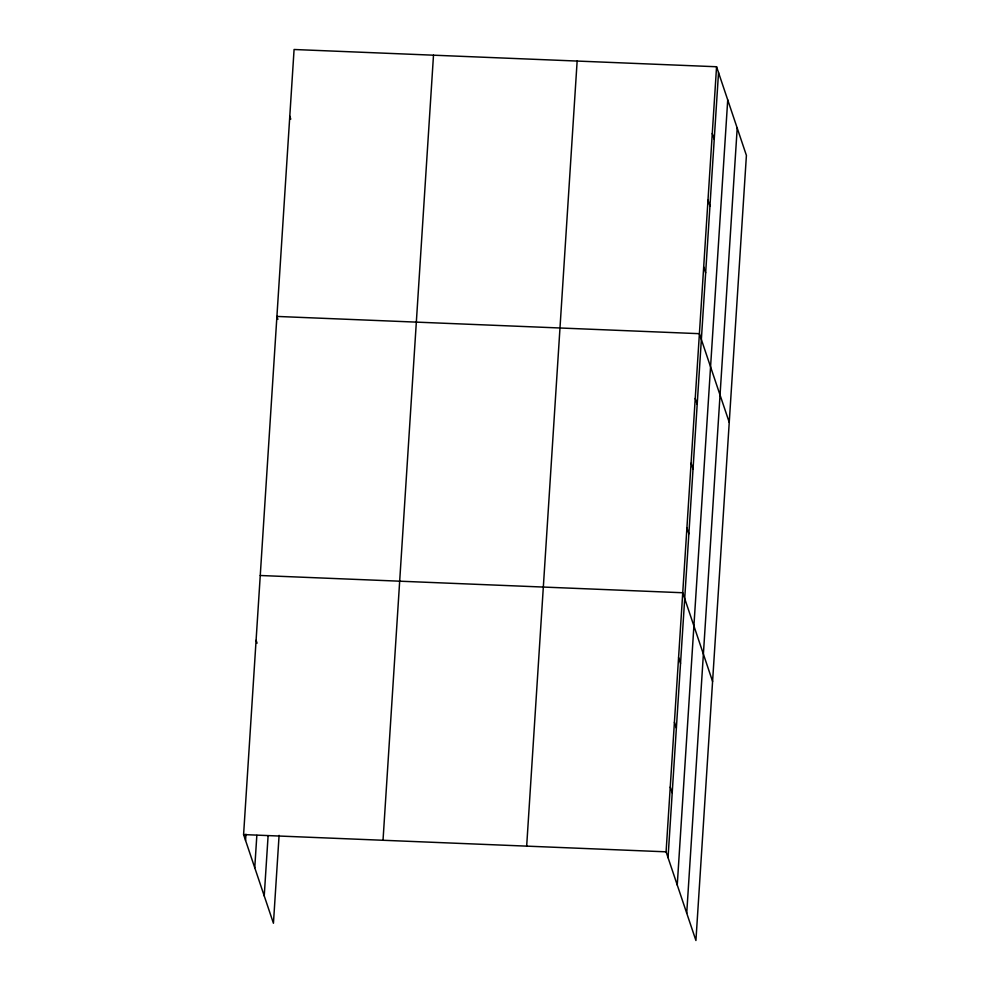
<?xml version="1.0" encoding="UTF-8"?>
<svg xmlns="http://www.w3.org/2000/svg" width="990" height="990" viewBox="0 0 990 990"><rect width="100%" height="100%" fill="white"/><g stroke="black" fill="none" stroke-linecap="round" stroke-linejoin="round"><path stroke-width="1.49" d="M279.093 835.35L273.438 923.249L243.59 834.582L294.079 49.5L716.562 66.751L746.41 155.418L695.921 940.5L666.084 851.821L716.562 66.751M245.557 840.411L245.953 834.236M254.752 867.747L256.843 835.362M264.231 895.913L268.104 835.77M383.019 840.275L433.496 55.193M526.668 846.141L577.145 61.058M668.04 857.649L718.53 72.567M677.247 884.986L727.724 99.916M686.726 913.164L737.204 128.081M260.246 575.499L682.741 592.75L712.59 681.429M243.59 834.582L666.084 851.821M712.268 133.477L714.236 139.305M707.986 200.215L709.941 206.031M703.692 266.941L705.647 272.77M729.246 422.346L699.398 333.68L276.915 316.429L277.893 319.337M695.24 398.438L697.195 404.267M691.07 463.209L693.037 469.037M686.912 527.979L688.867 533.808M678.583 657.521L680.538 663.35M674.413 722.292L676.368 728.108M670.242 787.062L672.21 792.879M289.785 116.226L290.763 119.147M256.088 640.27L257.066 643.191"/></g></svg>
